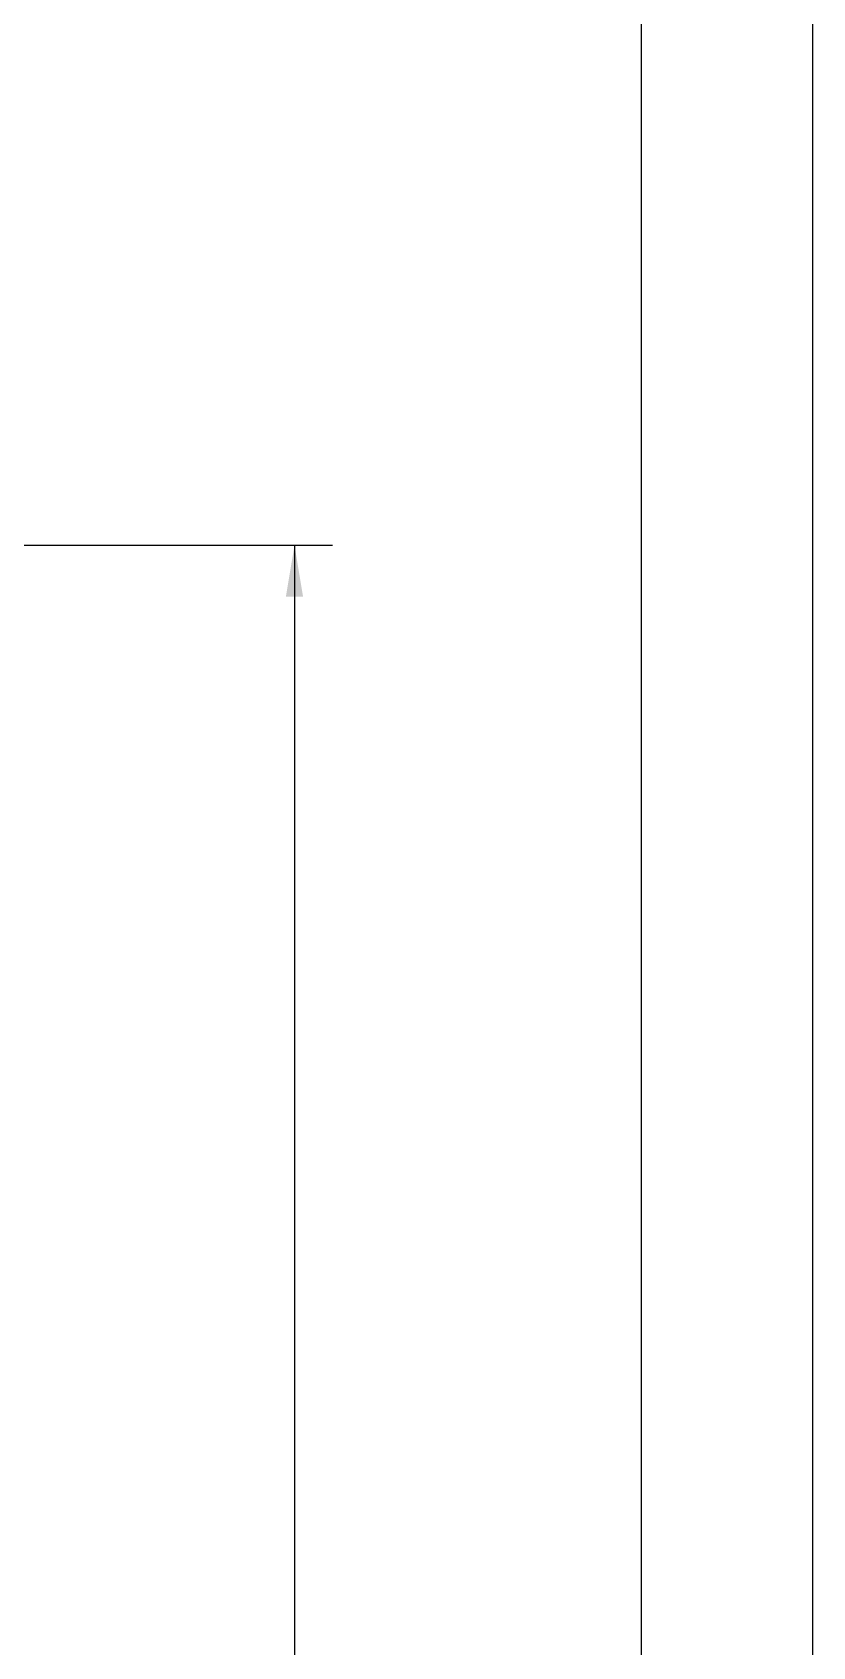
# Model space of a CAD drawing. Extents: x -4793 to -4496, y 492 to 912.
# Drawn here: x -4541.9 to -4496.4, y 746.7 to 840.7 of the extents above; entities that cross this region are included whole.
import ezdxf

# ---------------------------------------------------------------- set-up
doc = ezdxf.new("R2010")
doc.units = 0
doc.header["$LTSCALE"] = 7
doc.header["$MEASUREMENT"] = 0
doc.layers.get('0').update_dxf_attribs({"color": 2, "linetype": 'CONTINUOUS'})
doc.layers.add('D', color=2, linetype='CONTINUOUS')
doc.layers.add('TXT', color=5, linetype='CONTINUOUS')

# ---------------------------------------------------------------- blocks, each defined once
blk = doc.blocks.new('BORDER')
blk.add_line((0, 0), (1.00000000000004, 0))

msp = doc.modelspace()

# ---------------------------------------------------------------- linework, layer by layer
at = {"layer": 'D', "ltscale": 0.5}
for p, q in [((-4557.002092843795, 810.8214419786846), (-4524.402590298478, 810.8214419786846)), ((-4526.620562550777, 810.8214419786846), (-4526.620562550777, 621.388923548001))]:
    msp.add_line(p, q, dxfattribs=at)
msp.add_solid([(-4527.120562550777, 807.8214419786846), (-4526.120562550777, 807.8214419786846), (-4526.620562550777, 810.8214419786846)], dxfattribs=at)
at = {"layer": 'TXT'}
msp.add_line((-4506.435415056842, 901.0926336357084), (-4506.435415056842, 506.0926336357325), dxfattribs=at)

# ---------------------------------------------------------------- block references
at = {"xscale": 420, "yscale": 297, "zscale": 420, "rotation": 90}
msp.add_blockref('BORDER', (-4496.435415056842, 492.092633635707), dxfattribs=at)

doc.saveas('drawing.dxf')
